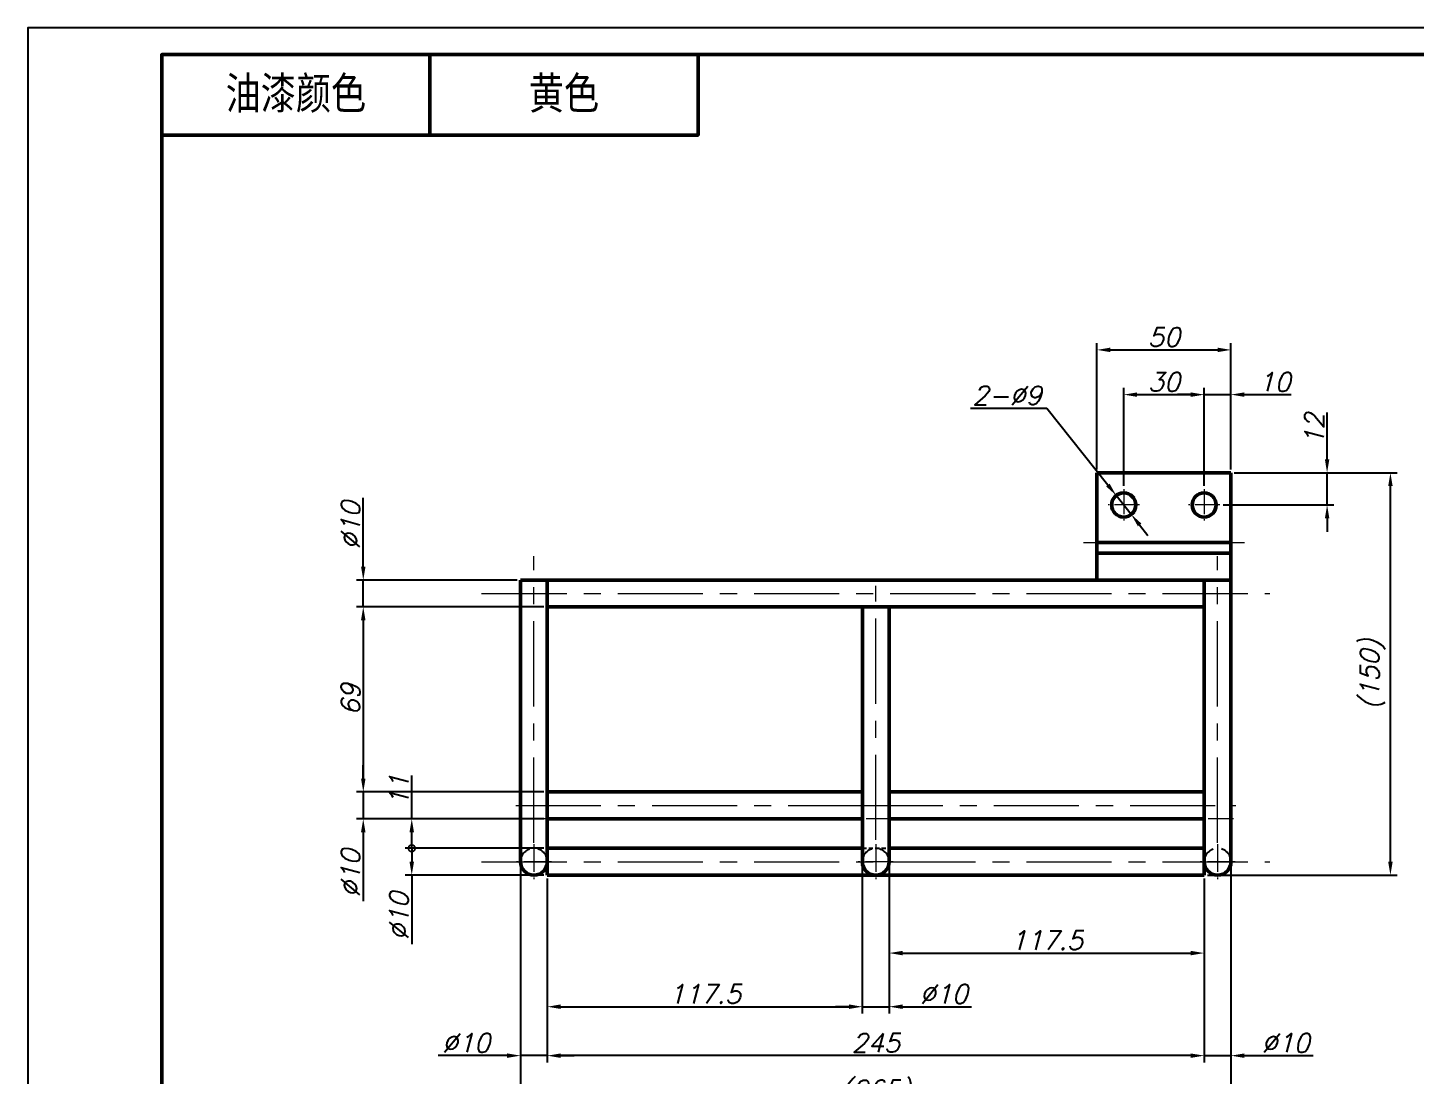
# Model space of a CAD drawing. Header units: inches. Extents: x 17901 to 26602, y 9673 to 14036.
# Drawn here: x 23540 to 24058, y 11424 to 11815 of the extents above; entities that cross this region are included whole.
import ezdxf

# ---------------------------------------------------------------- set-up
doc = ezdxf.new("R2010")
doc.units = ezdxf.units.IN
doc.header["$MEASUREMENT"] = 0
doc.linetypes.add('CENTER', pattern=[50.8, 31.75, -6.35, 6.35, -6.35])
doc.linetypes.add('DASHED2', pattern=[9.525, 6.35, -3.175])
doc.layers.add('Dim', color=3, linetype='Continuous')
for name, color, linetype, lineweight in [('中心线', 1, 'CENTER', 15), ('图框_内框线', 5, 'Continuous', 50), ('标注线', 3, 'Continuous', 25), ('粗实线', 7, 'Continuous', 50), ('虚线', 2, 'DASHED2', 25)]:
    doc.layers.add(name, color=color, linetype=linetype, lineweight=lineweight)
doc.styles.add('DIM_FONT', font='romans.shx', dxfattribs={"oblique": 15})
doc.styles.add('仿宋体', font='FSGB2312.ttf', dxfattribs={"width": 0.8, "height": 3.5})
doc.dimstyles.new('幅面 1：2$0', dxfattribs={"dimscale": 2, "dimtxt": 3.5, "dimasz": 2.5, "dimexe": 1.25, "dimexo": 0.625, "dimtad": 1, "dimdsep": 46, "dimtxsty": 'DIM_FONT', "dimcen": 2.5, "dimclrd": 256, "dimclrt": 256, "dimadec": 0, "dimazin": 0, "dimtfac": 1, "dimtmove": 0, "dimatfit": 3, "dimfxl": 1, "dimlwd": -1, "dimarcsym": 0})
doc.dimstyles.new('幅面 1：2$3', dxfattribs={"dimscale": 2, "dimtxt": 3.5, "dimasz": 2.5, "dimexe": 1.25, "dimexo": 0.625, "dimtad": 1, "dimtih": 1, "dimtoh": 1, "dimdsep": 46, "dimtxsty": 'DIM_FONT', "dimcen": 2.5, "dimclrd": 256, "dimclre": 256, "dimclrt": 256, "dimazin": 2, "dimtm": 1e-09, "dimtfac": 0.5, "dimtmove": 0, "dimatfit": 3, "dimfxl": 1, "dimlwd": -1, "dimarcsym": 0})

# ---------------------------------------------------------------- blocks, each defined once
blk = doc.blocks.new('*D422')
at = {"layer": 'Defpoints', "color": 0, "transparency": 16777216}
for p in [(23988.79, 11694.67), (23938.79, 11648.87), (23988.79, 11648.87)]:
    blk.add_point(p, dxfattribs=at)
at = {"layer": 'Dim', "color": 0, "lineweight": -2, "transparency": 16777216}
for p, q in [((23938.79, 11650.12), (23938.79, 11697.17)), ((23988.79, 11650.12), (23988.79, 11697.17))]:
    blk.add_line(p, q, dxfattribs=at)
at = {"layer": 'Dim', "transparency": 16777216}
blk.add_line((23943.79, 11694.67), (23983.79, 11694.67), dxfattribs=at)
for points in [[(23943.79, 11695.51), (23943.79, 11693.84), (23938.79, 11694.67)], [(23983.79, 11695.51), (23983.79, 11693.84), (23988.79, 11694.67)]]:
    blk.add_solid(points, dxfattribs=at)
at = {"layer": 'Dim', "transparency": 16777216, "insert": (23963.79, 11699.42), "char_height": 7, "attachment_point": 5, "style": 'DIM_FONT'}
blk.add_mtext('50', dxfattribs=at)
blk = doc.blocks.new('*D423')
at = {"layer": 'Defpoints', "color": 0, "transparency": 16777216}
for p in [(23978.79, 11677.99), (23948.79, 11642.72), (23978.79, 11642.72)]:
    blk.add_point(p, dxfattribs=at)
at = {"layer": 'Dim', "color": 0, "lineweight": -2, "transparency": 16777216}
for p, q in [((23948.79, 11643.97), (23948.79, 11680.49)), ((23978.79, 11643.97), (23978.79, 11680.49))]:
    blk.add_line(p, q, dxfattribs=at)
at = {"layer": 'Dim', "transparency": 16777216}
blk.add_line((23953.79, 11677.99), (23973.79, 11677.99), dxfattribs=at)
for points in [[(23953.79, 11678.82), (23953.79, 11677.16), (23948.79, 11677.99)], [(23973.79, 11678.82), (23973.79, 11677.16), (23978.79, 11677.99)]]:
    blk.add_solid(points, dxfattribs=at)
at = {"layer": 'Dim', "transparency": 16777216, "insert": (23963.79, 11682.74), "char_height": 7, "attachment_point": 5, "style": 'DIM_FONT'}
blk.add_mtext('30', dxfattribs=at)
blk = doc.blocks.new('*D424')
at = {"layer": 'Defpoints', "color": 0, "transparency": 16777216}
for p in [(23988.79, 11677.99), (23988.79, 11648.87), (23978.79, 11642.72)]:
    blk.add_point(p, dxfattribs=at)
at = {"layer": 'Dim', "color": 0, "lineweight": -2, "transparency": 16777216}
for p, q in [((23978.79, 11643.97), (23978.79, 11680.49)), ((23988.79, 11650.12), (23988.79, 11680.49))]:
    blk.add_line(p, q, dxfattribs=at)
at = {"layer": 'Dim', "transparency": 16777216}
for p, q in [((23973.79, 11677.99), (23968.79, 11677.99)), ((23978.79, 11677.99), (23988.79, 11677.99)), ((23993.79, 11677.99), (24011.29, 11677.99))]:
    blk.add_line(p, q, dxfattribs=at)
for points in [[(23973.79, 11678.82), (23973.79, 11677.16), (23978.79, 11677.99)], [(23993.79, 11678.82), (23993.79, 11677.16), (23988.79, 11677.99)]]:
    blk.add_solid(points, dxfattribs=at)
at = {"layer": 'Dim', "transparency": 16777216, "insert": (24005.04, 11682.74), "char_height": 7, "attachment_point": 5, "style": 'DIM_FONT'}
blk.add_mtext('10', dxfattribs=at)
blk = doc.blocks.new('*D425')
at = {"layer": 'Defpoints', "color": 0, "transparency": 16777216}
for p in [(23988.79, 11648.87), (24024.64, 11648.87), (23984.64, 11636.87)]:
    blk.add_point(p, dxfattribs=at)
at = {"layer": 'Dim', "transparency": 16777216}
for p, q in [((24024.64, 11653.87), (24024.64, 11671.37)), ((24024.64, 11636.87), (24024.64, 11648.87)), ((24024.64, 11631.87), (24024.64, 11626.87))]:
    blk.add_line(p, q, dxfattribs=at)
at = {"layer": 'Dim', "color": 0, "lineweight": -2, "transparency": 16777216}
for p, q in [((23990.04, 11648.87), (24027.14, 11648.87)), ((23985.89, 11636.87), (24027.14, 11636.87))]:
    blk.add_line(p, q, dxfattribs=at)
at = {"layer": 'Dim', "transparency": 16777216}
for points in [[(24023.81, 11653.87), (24025.48, 11653.87), (24024.64, 11648.87)], [(24023.81, 11631.87), (24025.48, 11631.87), (24024.64, 11636.87)]]:
    blk.add_solid(points, dxfattribs=at)
at = {"layer": 'Dim', "transparency": 16777216, "insert": (24019.89, 11665.12), "char_height": 7, "attachment_point": 5, "rotation": 90, "style": 'DIM_FONT'}
blk.add_mtext('12', dxfattribs=at)
blk = doc.blocks.new('*D426')
at = {"layer": 'Defpoints', "color": 0, "transparency": 16777216}
for p in [(23945.99, 11640.39), (23951.59, 11633.34)]:
    blk.add_point(p, dxfattribs=at)
at = {"layer": '标注线', "transparency": 16777216}
for p, q in [((23891.61, 11672.93), (23920.14, 11672.93)), ((23920.14, 11672.93), (23942.88, 11644.31)), ((23951.59, 11633.34), (23945.99, 11640.39)), ((23954.7, 11629.43), (23957.81, 11625.52))]:
    blk.add_line(p, q, dxfattribs=at)
for points in [[(23943.53, 11644.82), (23942.23, 11643.79), (23945.99, 11640.39)], [(23955.36, 11629.95), (23954.05, 11628.91), (23951.59, 11633.34)]]:
    blk.add_solid(points, dxfattribs=at)
at = {"layer": '标注线', "transparency": 16777216, "insert": (23905.25, 11677.68), "char_height": 7, "attachment_point": 5, "style": 'DIM_FONT'}
blk.add_mtext('2-%%c9', dxfattribs=at)
blk = doc.blocks.new('*D427')
at = {"layer": 'Defpoints', "color": 0, "transparency": 16777216}
for p in [(23733.79, 11598.87), (23665.14, 11529.87), (23733.79, 11529.87)]:
    blk.add_point(p, dxfattribs=at)
at = {"layer": 'Dim', "color": 0, "lineweight": -2, "transparency": 16777216}
for p, q in [((23732.54, 11598.87), (23662.64, 11598.87)), ((23732.54, 11529.87), (23662.64, 11529.87))]:
    blk.add_line(p, q, dxfattribs=at)
at = {"layer": 'Dim', "transparency": 16777216}
blk.add_line((23665.14, 11593.87), (23665.14, 11534.87), dxfattribs=at)
for points in [[(23664.31, 11593.87), (23665.98, 11593.87), (23665.14, 11598.87)], [(23664.31, 11534.87), (23665.98, 11534.87), (23665.14, 11529.87)]]:
    blk.add_solid(points, dxfattribs=at)
at = {"layer": 'Dim', "transparency": 16777216, "insert": (23660.39, 11564.37), "char_height": 7, "attachment_point": 5, "rotation": 90, "style": 'DIM_FONT'}
blk.add_mtext('69', dxfattribs=at)
blk = doc.blocks.new('*D428')
at = {"layer": 'Defpoints', "color": 0, "transparency": 16777216}
for p in [(23665.14, 11608.87), (23723.79, 11608.87), (23733.79, 11598.87)]:
    blk.add_point(p, dxfattribs=at)
at = {"layer": 'Dim', "transparency": 16777216}
for p, q in [((23665.14, 11613.87), (23665.14, 11639.55)), ((23665.14, 11598.87), (23665.14, 11608.87)), ((23665.14, 11593.87), (23665.14, 11588.87))]:
    blk.add_line(p, q, dxfattribs=at)
at = {"layer": 'Dim', "color": 0, "lineweight": -2, "transparency": 16777216}
for p, q in [((23722.54, 11608.87), (23662.64, 11608.87)), ((23732.54, 11598.87), (23662.64, 11598.87))]:
    blk.add_line(p, q, dxfattribs=at)
at = {"layer": 'Dim', "transparency": 16777216}
for points in [[(23664.31, 11613.87), (23665.98, 11613.87), (23665.14, 11608.87)], [(23664.31, 11593.87), (23665.98, 11593.87), (23665.14, 11598.87)]]:
    blk.add_solid(points, dxfattribs=at)
at = {"layer": 'Dim', "transparency": 16777216, "insert": (23660.39, 11629.21), "char_height": 7, "attachment_point": 5, "rotation": 90, "style": 'DIM_FONT'}
blk.add_mtext('%%c10', dxfattribs=at)
blk = doc.blocks.new('*D429')
at = {"layer": 'Defpoints', "color": 0, "transparency": 16777216}
for p in [(23733.79, 11529.87), (23665.14, 11519.87), (23733.79, 11519.87)]:
    blk.add_point(p, dxfattribs=at)
at = {"layer": 'Dim', "transparency": 16777216}
for p, q in [((23665.14, 11534.87), (23665.14, 11539.87)), ((23665.14, 11529.87), (23665.14, 11519.87)), ((23665.14, 11514.87), (23665.14, 11489.18))]:
    blk.add_line(p, q, dxfattribs=at)
at = {"layer": 'Dim', "color": 0, "lineweight": -2, "transparency": 16777216}
for p, q in [((23732.54, 11529.87), (23662.64, 11529.87)), ((23732.54, 11519.87), (23662.64, 11519.87))]:
    blk.add_line(p, q, dxfattribs=at)
at = {"layer": 'Dim', "transparency": 16777216}
for points in [[(23664.31, 11534.87), (23665.98, 11534.87), (23665.14, 11529.87)], [(23664.31, 11514.87), (23665.98, 11514.87), (23665.14, 11519.87)]]:
    blk.add_solid(points, dxfattribs=at)
at = {"layer": 'Dim', "transparency": 16777216, "insert": (23660.39, 11499.53), "char_height": 7, "attachment_point": 5, "rotation": 90, "style": 'DIM_FONT'}
blk.add_mtext('%%c10', dxfattribs=at)
blk = doc.blocks.new('_DotSmall')
at = {"color": 0, "linetype": 'ByBlock', "const_width": 0.5}
blk.add_lwpolyline([(-0.0625, 0, 1), (0.0625, 0, 1)], format="xyb", close=True, dxfattribs=at)
blk = doc.blocks.new('*D430')
at = {"layer": 'Defpoints', "color": 0, "transparency": 16777216}
for p in [(23733.79, 11508.87), (23683.23, 11498.87), (23733.79, 11498.87)]:
    blk.add_point(p, dxfattribs=at)
at = {"layer": '标注线', "color": 0, "lineweight": -2, "transparency": 16777216}
for p, q in [((23732.54, 11508.87), (23680.73, 11508.87)), ((23732.54, 11498.87), (23680.73, 11498.87))]:
    blk.add_line(p, q, dxfattribs=at)
at = {"layer": '标注线', "transparency": 16777216}
for p, q in [((23683.23, 11508.87), (23683.23, 11503.87)), ((23683.23, 11498.87), (23683.23, 11473.18))]:
    blk.add_line(p, q, dxfattribs=at)
blk.add_solid([(23682.4, 11503.87), (23684.06, 11503.87), (23683.23, 11498.87)], dxfattribs=at)
at = {"layer": '标注线', "transparency": 16777216, "xscale": 5, "yscale": 5, "zscale": 5, "rotation": 90}
blk.add_blockref('_DotSmall', (23683.23, 11508.87), dxfattribs=at)
at = {"layer": '标注线', "transparency": 16777216, "insert": (23678.48, 11483.53), "char_height": 7, "attachment_point": 5, "rotation": 90, "style": 'DIM_FONT'}
blk.add_mtext('%%c10', dxfattribs=at)
blk = doc.blocks.new('*D431')
at = {"layer": 'Defpoints', "color": 0, "transparency": 16777216}
for p in [(23683.23, 11519.87), (23733.79, 11519.87), (23733.79, 11508.87)]:
    blk.add_point(p, dxfattribs=at)
at = {"layer": '标注线', "transparency": 16777216}
for p, q in [((23683.23, 11519.87), (23683.23, 11536.06)), ((23683.23, 11508.87), (23683.23, 11514.87))]:
    blk.add_line(p, q, dxfattribs=at)
at = {"layer": '标注线', "color": 0, "lineweight": -2, "transparency": 16777216}
for p, q in [((23732.54, 11519.87), (23680.73, 11519.87)), ((23732.54, 11508.87), (23680.73, 11508.87))]:
    blk.add_line(p, q, dxfattribs=at)
at = {"layer": '标注线', "transparency": 16777216}
blk.add_solid([(23682.4, 11514.87), (23684.06, 11514.87), (23683.23, 11519.87)], dxfattribs=at)
at = {"layer": '标注线', "transparency": 16777216, "xscale": 5, "yscale": 5, "zscale": 5, "rotation": 270}
blk.add_blockref('_DotSmall', (23683.23, 11508.87), dxfattribs=at)
at = {"layer": '标注线', "transparency": 16777216, "insert": (23678.48, 11530.46), "char_height": 7, "attachment_point": 5, "rotation": 90, "style": 'DIM_FONT'}
blk.add_mtext('11', dxfattribs=at)
blk = doc.blocks.new('*D432')
at = {"layer": 'Defpoints', "color": 0, "transparency": 16777216}
for p in [(23723.79, 11503.87), (23988.79, 11503.87), (23723.79, 11411.18)]:
    blk.add_point(p, dxfattribs=at)
at = {"layer": '标注线', "color": 0, "lineweight": -2, "transparency": 16777216}
for p, q in [((23723.79, 11502.62), (23723.79, 11408.68)), ((23988.79, 11502.62), (23988.79, 11408.68))]:
    blk.add_line(p, q, dxfattribs=at)
at = {"layer": '标注线', "transparency": 16777216}
blk.add_line((23983.79, 11411.18), (23728.79, 11411.18), dxfattribs=at)
for points in [[(23728.79, 11412.01), (23728.79, 11410.34), (23723.79, 11411.18)], [(23983.79, 11412.01), (23983.79, 11410.34), (23988.79, 11411.18)]]:
    blk.add_solid(points, dxfattribs=at)
at = {"layer": '标注线', "transparency": 16777216, "insert": (23856.29, 11417.76), "char_height": 7, "attachment_point": 5, "style": 'DIM_FONT'}
blk.add_mtext('(265)', dxfattribs=at)
blk = doc.blocks.new('*D433')
at = {"layer": 'Defpoints', "color": 0, "transparency": 16777216}
for p in [(23733.79, 11498.87), (23978.79, 11498.87), (23733.79, 11431.57)]:
    blk.add_point(p, dxfattribs=at)
at = {"layer": '标注线', "color": 0, "lineweight": -2, "transparency": 16777216}
for p, q in [((23733.79, 11497.62), (23733.79, 11429.07)), ((23978.79, 11497.62), (23978.79, 11429.07))]:
    blk.add_line(p, q, dxfattribs=at)
at = {"layer": '标注线', "transparency": 16777216}
blk.add_line((23973.79, 11431.57), (23738.79, 11431.57), dxfattribs=at)
for points in [[(23738.79, 11432.4), (23738.79, 11430.74), (23733.79, 11431.57)], [(23973.79, 11432.4), (23973.79, 11430.74), (23978.79, 11431.57)]]:
    blk.add_solid(points, dxfattribs=at)
at = {"layer": '标注线', "transparency": 16777216, "insert": (23856.29, 11436.32), "char_height": 7, "attachment_point": 5, "style": 'DIM_FONT'}
blk.add_mtext('245', dxfattribs=at)
blk = doc.blocks.new('*D434')
at = {"layer": 'Defpoints', "color": 0, "transparency": 16777216}
for p in [(23723.8, 11503.7), (23733.79, 11498.87), (23723.8, 11431.57)]:
    blk.add_point(p, dxfattribs=at)
at = {"layer": 'Dim', "color": 0, "lineweight": -2, "transparency": 16777216}
for p, q in [((23723.8, 11502.45), (23723.8, 11429.07)), ((23733.79, 11497.62), (23733.79, 11429.07))]:
    blk.add_line(p, q, dxfattribs=at)
at = {"layer": 'Dim', "transparency": 16777216}
for p, q in [((23718.8, 11431.57), (23693.11, 11431.57)), ((23733.79, 11431.57), (23723.8, 11431.57)), ((23738.79, 11431.57), (23743.79, 11431.57))]:
    blk.add_line(p, q, dxfattribs=at)
for points in [[(23718.8, 11432.4), (23718.8, 11430.74), (23723.8, 11431.57)], [(23738.79, 11432.4), (23738.79, 11430.74), (23733.79, 11431.57)]]:
    blk.add_solid(points, dxfattribs=at)
at = {"layer": 'Dim', "transparency": 16777216, "insert": (23703.45, 11436.32), "char_height": 7, "attachment_point": 5, "style": 'DIM_FONT'}
blk.add_mtext('%%c10', dxfattribs=at)
blk = doc.blocks.new('*D435')
at = {"layer": 'Defpoints', "color": 0, "transparency": 16777216}
for p in [(23861.29, 11503.87), (23978.79, 11498.87), (23978.79, 11469.81)]:
    blk.add_point(p, dxfattribs=at)
at = {"layer": 'Dim', "color": 0, "lineweight": -2, "transparency": 16777216}
for p, q in [((23861.29, 11502.62), (23861.29, 11467.31)), ((23978.79, 11497.62), (23978.79, 11467.31))]:
    blk.add_line(p, q, dxfattribs=at)
at = {"layer": 'Dim', "transparency": 16777216}
blk.add_line((23866.29, 11469.81), (23973.79, 11469.81), dxfattribs=at)
for points in [[(23866.29, 11470.64), (23866.29, 11468.97), (23861.29, 11469.81)], [(23973.79, 11470.64), (23973.79, 11468.97), (23978.79, 11469.81)]]:
    blk.add_solid(points, dxfattribs=at)
at = {"layer": 'Dim', "transparency": 16777216, "insert": (23920.04, 11474.56), "char_height": 7, "attachment_point": 5, "style": 'DIM_FONT'}
blk.add_mtext('117.5', dxfattribs=at)
blk = doc.blocks.new('*D436')
at = {"layer": 'Defpoints', "color": 0, "transparency": 16777216}
for p in [(23851.29, 11503.87), (23733.79, 11498.87), (23851.29, 11449.82)]:
    blk.add_point(p, dxfattribs=at)
at = {"layer": 'Dim', "color": 0, "lineweight": -2, "transparency": 16777216}
for p, q in [((23851.29, 11502.62), (23851.29, 11447.32)), ((23733.79, 11497.62), (23733.79, 11447.32))]:
    blk.add_line(p, q, dxfattribs=at)
at = {"layer": 'Dim', "transparency": 16777216}
blk.add_line((23738.79, 11449.82), (23846.29, 11449.82), dxfattribs=at)
for points in [[(23738.79, 11450.66), (23738.79, 11448.99), (23733.79, 11449.82)], [(23846.29, 11450.66), (23846.29, 11448.99), (23851.29, 11449.82)]]:
    blk.add_solid(points, dxfattribs=at)
at = {"layer": 'Dim', "transparency": 16777216, "insert": (23792.54, 11454.57), "char_height": 7, "attachment_point": 5, "style": 'DIM_FONT'}
blk.add_mtext('117.5', dxfattribs=at)
blk = doc.blocks.new('*D437')
at = {"layer": 'Defpoints', "color": 0, "transparency": 16777216}
for p in [(23851.29, 11503.87), (23861.29, 11503.87), (23861.29, 11449.82)]:
    blk.add_point(p, dxfattribs=at)
at = {"layer": 'Dim', "color": 0, "lineweight": -2, "transparency": 16777216}
for p, q in [((23851.29, 11502.62), (23851.29, 11447.32)), ((23861.29, 11502.62), (23861.29, 11447.32))]:
    blk.add_line(p, q, dxfattribs=at)
at = {"layer": 'Dim', "transparency": 16777216}
for p, q in [((23846.29, 11449.82), (23841.29, 11449.82)), ((23851.29, 11449.82), (23861.29, 11449.82)), ((23866.29, 11449.82), (23891.98, 11449.82))]:
    blk.add_line(p, q, dxfattribs=at)
for points in [[(23846.29, 11450.66), (23846.29, 11448.99), (23851.29, 11449.82)], [(23866.29, 11450.66), (23866.29, 11448.99), (23861.29, 11449.82)]]:
    blk.add_solid(points, dxfattribs=at)
at = {"layer": 'Dim', "transparency": 16777216, "insert": (23881.64, 11454.57), "char_height": 7, "attachment_point": 5, "style": 'DIM_FONT'}
blk.add_mtext('%%c10', dxfattribs=at)
blk = doc.blocks.new('*D438')
at = {"layer": 'Defpoints', "color": 0, "transparency": 16777216}
for p in [(23988.79, 11503.87), (23978.79, 11498.87), (23988.79, 11431.57)]:
    blk.add_point(p, dxfattribs=at)
at = {"layer": 'Dim', "color": 0, "lineweight": -2, "transparency": 16777216}
for p, q in [((23988.79, 11502.62), (23988.79, 11429.07)), ((23978.79, 11497.62), (23978.79, 11429.07))]:
    blk.add_line(p, q, dxfattribs=at)
at = {"layer": 'Dim', "transparency": 16777216}
for p, q in [((23973.79, 11431.57), (23968.79, 11431.57)), ((23978.79, 11431.57), (23988.79, 11431.57)), ((23993.79, 11431.57), (24019.48, 11431.57))]:
    blk.add_line(p, q, dxfattribs=at)
for points in [[(23973.79, 11432.4), (23973.79, 11430.74), (23978.79, 11431.57)], [(23993.79, 11432.4), (23993.79, 11430.74), (23988.79, 11431.57)]]:
    blk.add_solid(points, dxfattribs=at)
at = {"layer": 'Dim', "transparency": 16777216, "insert": (24009.14, 11436.32), "char_height": 7, "attachment_point": 5, "style": 'DIM_FONT'}
blk.add_mtext('%%c10', dxfattribs=at)
blk = doc.blocks.new('*D439')
at = {"layer": 'Defpoints', "color": 0, "transparency": 16777216}
for p in [(23988.79, 11648.87), (24048.26, 11648.87), (23978.79, 11498.87)]:
    blk.add_point(p, dxfattribs=at)
at = {"layer": 'Dim', "color": 0, "lineweight": -2, "transparency": 16777216}
for p, q in [((23990.04, 11648.87), (24050.76, 11648.87)), ((23980.04, 11498.87), (24050.76, 11498.87))]:
    blk.add_line(p, q, dxfattribs=at)
at = {"layer": 'Dim', "transparency": 16777216}
blk.add_line((24048.26, 11503.87), (24048.26, 11643.87), dxfattribs=at)
for points in [[(24047.43, 11643.87), (24049.1, 11643.87), (24048.26, 11648.87)], [(24047.43, 11503.87), (24049.1, 11503.87), (24048.26, 11498.87)]]:
    blk.add_solid(points, dxfattribs=at)
at = {"layer": 'Dim', "transparency": 16777216, "insert": (24041.68, 11573.87), "char_height": 7, "attachment_point": 5, "rotation": 90, "style": 'DIM_FONT'}
blk.add_mtext('(150)', dxfattribs=at)

msp = doc.modelspace()

# ---------------------------------------------------------------- linework, layer by layer
at = {"layer": 'Defpoints'}
msp.add_lwpolyline([(23540.007, 11220.746), (24380.007, 11220.746), (24380.007, 11814.746), (23540.007, 11814.746)], close=True, dxfattribs=at)
at = {"layer": '中心线', "ltscale": 0.2925}
for p, q in [((23948.793, 11642.718), (23948.793, 11631.018)), ((23978.793, 11642.718), (23978.793, 11631.018)), ((23954.643, 11636.868), (23942.943, 11636.868)), ((23984.643, 11636.868), (23972.943, 11636.868))]:
    msp.add_line(p, q, dxfattribs=at)
at = {"layer": '中心线'}
for p, q in [((23933.793, 11622.868), (23993.793, 11622.868)), ((23728.793, 11510.968), (23728.793, 11617.768)), ((23983.793, 11510.968), (23983.793, 11617.768)), ((23856.293, 11511.968), (23856.293, 11606.768)), ((23709.293, 11603.868), (24003.293, 11603.868)), ((23722.043, 11524.868), (23863.043, 11524.868)), ((23849.543, 11524.868), (23990.543, 11524.868)), ((23709.293, 11503.868), (24003.293, 11503.868))]:
    msp.add_line(p, q, dxfattribs=at)
at = {"layer": '中心线', "ltscale": 0.300015}
for p, q in [((23734.793, 11519.868), (23722.792, 11519.868)), ((23862.293, 11519.868), (23850.292, 11519.868)), ((23989.793, 11519.868), (23977.792, 11519.868))]:
    msp.add_line(p, q, dxfattribs=at)
at = {"layer": '中心线', "ltscale": 0.325}
for p, q in [((23728.793, 11510.368), (23728.793, 11497.368)), ((23856.293, 11510.368), (23856.293, 11497.368)), ((23983.793, 11510.368), (23983.793, 11497.368)), ((23735.293, 11503.868), (23722.293, 11503.868)), ((23862.793, 11503.868), (23849.793, 11503.868)), ((23990.293, 11503.868), (23977.293, 11503.868))]:
    msp.add_line(p, q, dxfattribs=at)
at = {"layer": '图框_内框线'}
msp.add_line((23690.007, 11804.746), (23690.007, 11774.746), dxfattribs=at)
for points in [[(23590.007, 11230.746), (24370.007, 11230.746), (24370.007, 11804.746), (23590.007, 11804.746)], [(23590.007, 11804.746), (23790.007, 11804.746), (23790.007, 11774.746), (23590.007, 11774.746)]]:
    msp.add_lwpolyline(points, close=True, dxfattribs=at)
at = {"layer": '粗实线'}
for p, q in [((23988.793, 11648.868), (23938.793, 11648.868)), ((23938.793, 11622.868), (23938.793, 11648.868)), ((23988.793, 11622.868), (23988.793, 11648.868)), ((23988.793, 11622.868), (23938.793, 11622.868)), ((23988.793, 11618.868), (23938.793, 11618.868)), ((23723.793, 11519.868), (23723.793, 11608.868)), ((23733.793, 11519.868), (23733.793, 11608.868)), ((23733.793, 11608.868), (23978.793, 11608.868)), ((23938.793, 11608.868), (23988.793, 11608.868)), ((23978.793, 11519.868), (23978.793, 11608.868)), ((23988.793, 11519.868), (23988.793, 11608.868)), ((23733.793, 11598.868), (23851.293, 11598.868)), ((23851.293, 11519.868), (23851.293, 11598.868)), ((23861.293, 11519.868), (23861.293, 11598.868)), ((23861.293, 11598.868), (23978.793, 11598.868)), ((23733.793, 11529.868), (23851.293, 11529.868)), ((23861.293, 11529.868), (23978.793, 11529.868)), ((23733.793, 11519.868), (23851.293, 11519.868)), ((23861.293, 11519.868), (23978.793, 11519.868)), ((23733.793, 11508.868), (23851.293, 11508.868)), ((23861.293, 11508.868), (23978.793, 11508.868)), ((23733.793, 11498.868), (23978.793, 11498.868))]:
    msp.add_line(p, q, dxfattribs=at)
at = {"layer": '粗实线', "ltscale": 0.1}
for p, q in [((23938.793, 11622.868), (23938.793, 11618.868)), ((23988.793, 11622.868), (23988.793, 11618.868))]:
    msp.add_line(p, q, dxfattribs=at)
at = {"layer": '粗实线', "ltscale": 0.25}
for p, q in [((23938.793, 11618.868), (23938.793, 11608.868)), ((23988.793, 11618.868), (23988.793, 11608.868)), ((23733.793, 11598.868), (23733.793, 11608.868)), ((23978.793, 11598.868), (23978.793, 11608.868)), ((23733.793, 11519.868), (23733.793, 11529.868)), ((23851.293, 11519.868), (23851.293, 11529.868)), ((23861.293, 11529.868), (23861.293, 11519.868)), ((23978.793, 11519.868), (23978.793, 11529.868)), ((23733.793, 11498.868), (23733.793, 11508.868))]:
    msp.add_line(p, q, dxfattribs=at)
at = {"layer": '粗实线', "ltscale": 0.125}
for p, q in [((23728.793, 11608.868), (23723.793, 11608.868)), ((23733.793, 11608.868), (23728.793, 11608.868)), ((23983.793, 11608.868), (23978.793, 11608.868)), ((23988.793, 11608.868), (23983.793, 11608.868)), ((23851.293, 11598.868), (23856.293, 11598.868)), ((23856.293, 11598.868), (23861.293, 11598.868))]:
    msp.add_line(p, q, dxfattribs=at)
at = {"layer": '粗实线', "ltscale": 0.4}
for p, q in [((23723.793, 11519.868), (23723.793, 11503.868)), ((23733.793, 11519.868), (23733.793, 11503.868)), ((23851.293, 11519.868), (23851.293, 11503.868)), ((23861.293, 11519.868), (23861.293, 11503.868)), ((23978.793, 11519.868), (23978.793, 11503.868)), ((23988.793, 11519.868), (23988.793, 11503.868))]:
    msp.add_line(p, q, dxfattribs=at)
at = {"layer": '粗实线', "ltscale": 0.124417}
msp.add_line((23978.793, 11498.868), (23978.793, 11503.844), dxfattribs=at)
at = {"layer": '粗实线'}
for centre in [(23948.793, 11636.868), (23978.793, 11636.868)]:
    msp.add_circle(centre, 4.5, dxfattribs=at)
for centre in [(23728.793, 11503.868), (23856.293, 11503.868), (23983.793, 11503.868)]:
    msp.add_arc(centre, 5, 180, 0, dxfattribs=at)
at = {"layer": '虚线'}
msp.add_line((23988.793, 11622.868), (23938.793, 11622.868), dxfattribs=at)
at = {"layer": '虚线', "ltscale": 0.25}
for p, q in [((23851.293, 11598.868), (23861.293, 11598.868)), ((23851.293, 11508.868), (23861.293, 11508.868))]:
    msp.add_line(p, q, dxfattribs=at)
at = {"layer": '虚线', "ltscale": 0.125583}
msp.add_line((23978.793, 11503.844), (23978.793, 11508.868), dxfattribs=at)
at = {"layer": '虚线'}
for centre in [(23728.793, 11503.868), (23856.293, 11503.868), (23983.793, 11503.868)]:
    msp.add_arc(centre, 5, 0, 180, dxfattribs=at)

# ---------------------------------------------------------------- texts
at = {"layer": '标注线', "char_height": 12, "width": 100, "attachment_point": 5, "style": '仿宋体'}
for s, insert in [('油漆颜色', (23640.007, 11789.746)), ('{\\fSimSun|b0|i0|c134|p2;黄色}', (23740.007, 11789.746))]:
    msp.add_mtext(s, dxfattribs=dict(at, insert=insert))

# ---------------------------------------------------------------- dimensions: what is measured, and where the dimension line sits
at = {"layer": 'Dim'}
for base, p1, p2, picture, middle in [((23988.793, 11694.674), (23938.793, 11648.868), (23988.793, 11648.868), '*D422', (23963.793, 11699.424)), ((23978.793, 11677.99), (23948.793, 11642.718), (23978.793, 11642.718), '*D423', (23963.793, 11682.74)), ((23988.793, 11677.99), (23978.793, 11642.718), (23988.793, 11648.868), '*D424', (24005.043, 11682.74)), ((23851.293, 11449.824), (23733.793, 11498.868), (23851.293, 11503.868), '*D436', (23792.543, 11454.574))]:
    dim = msp.add_linear_dim(base=base, p1=p1, p2=p2, dimstyle='幅面 1：2$0', dxfattribs=at)
    dim.commit()
    dim.dimension.update_dxf_attribs({"geometry": picture, "text_midpoint": middle})
dim = msp.add_linear_dim(base=(24024.642, 11648.868), p1=(23984.643, 11636.868), p2=(23988.793, 11648.868), angle=90, dimstyle='幅面 1：2$0', dxfattribs=at)
dim.commit()
dim.dimension.update_dxf_attribs({"geometry": '*D425', "text_midpoint": (24019.892, 11665.118)})
for base, p1, p2, override, picture, middle in [((24048.265, 11648.868), (23978.793, 11498.868), (23988.793, 11648.868), {"dimpost": '(<>)'}, '*D439', (24041.681, 11573.868)), ((23665.143, 11608.868), (23733.793, 11598.868), (23723.793, 11608.868), {"dimpost": '%%c<>'}, '*D428', (23660.393, 11629.21)), ((23665.143, 11529.868), (23733.793, 11598.868), (23733.793, 11529.868), {"dimarcsym": 1}, '*D427', (23660.393, 11564.368)), ((23665.143, 11519.868), (23733.793, 11529.868), (23733.793, 11519.868), {"dimpost": '%%c<>'}, '*D429', (23660.393, 11499.525))]:
    dim = msp.add_linear_dim(base=base, p1=p1, p2=p2, angle=90, dimstyle='幅面 1：2$0', override=override, dxfattribs=at)
    dim.commit()
    dim.dimension.update_dxf_attribs({"geometry": picture, "text_midpoint": middle})
for base, p1, p2, override, picture, middle in [((23723.796, 11431.57), (23733.793, 11498.868), (23723.796, 11503.697), {"dimpost": '%%c<>'}, '*D434', (23703.453, 11436.32)), ((23861.293, 11449.824), (23851.293, 11503.868), (23861.293, 11503.868), {"dimpost": '%%c<>'}, '*D437', (23881.635, 11454.574)), ((23978.793, 11469.808), (23861.293, 11503.868), (23978.793, 11498.868), {"dimdec": 1}, '*D435', (23920.043, 11474.558)), ((23988.793, 11431.57), (23978.793, 11498.868), (23988.793, 11503.868), {"dimpost": '%%c<>'}, '*D438', (24009.135, 11436.32))]:
    dim = msp.add_linear_dim(base=base, p1=p1, p2=p2, dimstyle='幅面 1：2$0', override=override, dxfattribs=at)
    dim.commit()
    dim.dimension.update_dxf_attribs({"geometry": picture, "text_midpoint": middle})
at = {"layer": '标注线'}
dim = msp.add_diameter_dim_2p(p1=(23951.592, 11633.344), p2=(23945.993, 11640.391), dimstyle='幅面 1：2$3', override={"dimpost": '2-%%c<>'}, dxfattribs=at)
dim.commit()
dim.dimension.update_dxf_attribs({"geometry": '*D426', "text_midpoint": (23905.248, 11672.931), "dimtype": 163})
for base, p2, override, picture, middle in [((23683.228, 11519.868), (23733.793, 11519.868), {"dimblk1": 'DotSmall', "dimsah": 1}, '*D431', (23678.478, 11530.463)), ((23683.228, 11498.868), (23733.793, 11498.868), {"dimpost": '%%c<>', "dimblk1": 'DotSmall', "dimsah": 1}, '*D430', (23678.478, 11483.525))]:
    dim = msp.add_linear_dim(base=base, p1=(23733.793, 11508.868), p2=p2, angle=90, dimstyle='幅面 1：2$0', override=override, dxfattribs=at)
    dim.commit()
    dim.dimension.update_dxf_attribs({"geometry": picture, "text_midpoint": middle})
dim = msp.add_linear_dim(base=(23723.793, 11411.177), p1=(23988.793, 11503.868), p2=(23723.793, 11503.868), dimstyle='幅面 1：2$0', override={"dimpost": '(<>)'}, dxfattribs=at)
dim.commit()
dim.dimension.update_dxf_attribs({"geometry": '*D432', "text_midpoint": (23856.293, 11417.76)})
dim = msp.add_linear_dim(base=(23733.793, 11431.57), p1=(23978.793, 11498.868), p2=(23733.793, 11498.868), dimstyle='幅面 1：2$0', dxfattribs=at)
dim.commit()
dim.dimension.update_dxf_attribs({"geometry": '*D433', "text_midpoint": (23856.293, 11436.32)})

doc.saveas('drawing.dxf')
